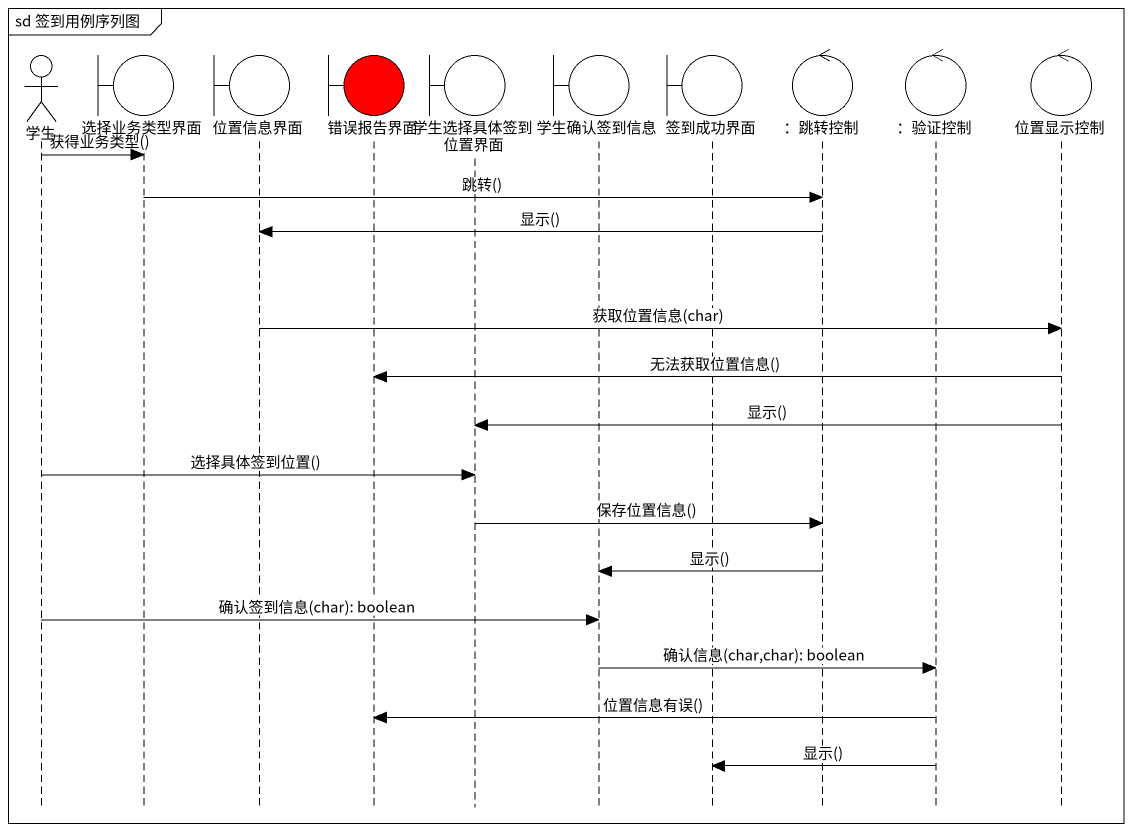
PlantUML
@startuml
mainframe sd 签到用例序列图
hide footbox
actor 学生
boundary 选择业务类型界面
boundary 位置信息界面
boundary 错误报告界面 #FF0000
boundary 学生选择具体签到位置界面
boundary 学生确认签到信息
boundary 签到成功界面
control "：跳转控制" as 跳转控制
control "：验证控制" as 验证控制
control 位置显示控制

学生 -> 选择业务类型界面 : 获得业务类型()
选择业务类型界面 -> 跳转控制 : 跳转()
跳转控制 -> 位置信息界面 : 显示()
位置信息界面 -> 位置显示控制 : 获取位置信息(char)
位置显示控制 -> 错误报告界面 : 无法获取位置信息()
位置显示控制 -> 学生选择具体签到位置界面 : 显示()
学生 -> 学生选择具体签到位置界面 : 选择具体签到位置()
学生选择具体签到位置界面 -> 跳转控制 : 保存位置信息()
跳转控制 -> 学生确认签到信息 : 显示()
学生 -> 学生确认签到信息 : 确认签到信息(char): boolean
学生确认签到信息 -> 验证控制 : 确认信息(char,char): boolean
验证控制 -> 错误报告界面 : 位置信息有误()
验证控制 -> 签到成功界面 : 显示()
@enduml
